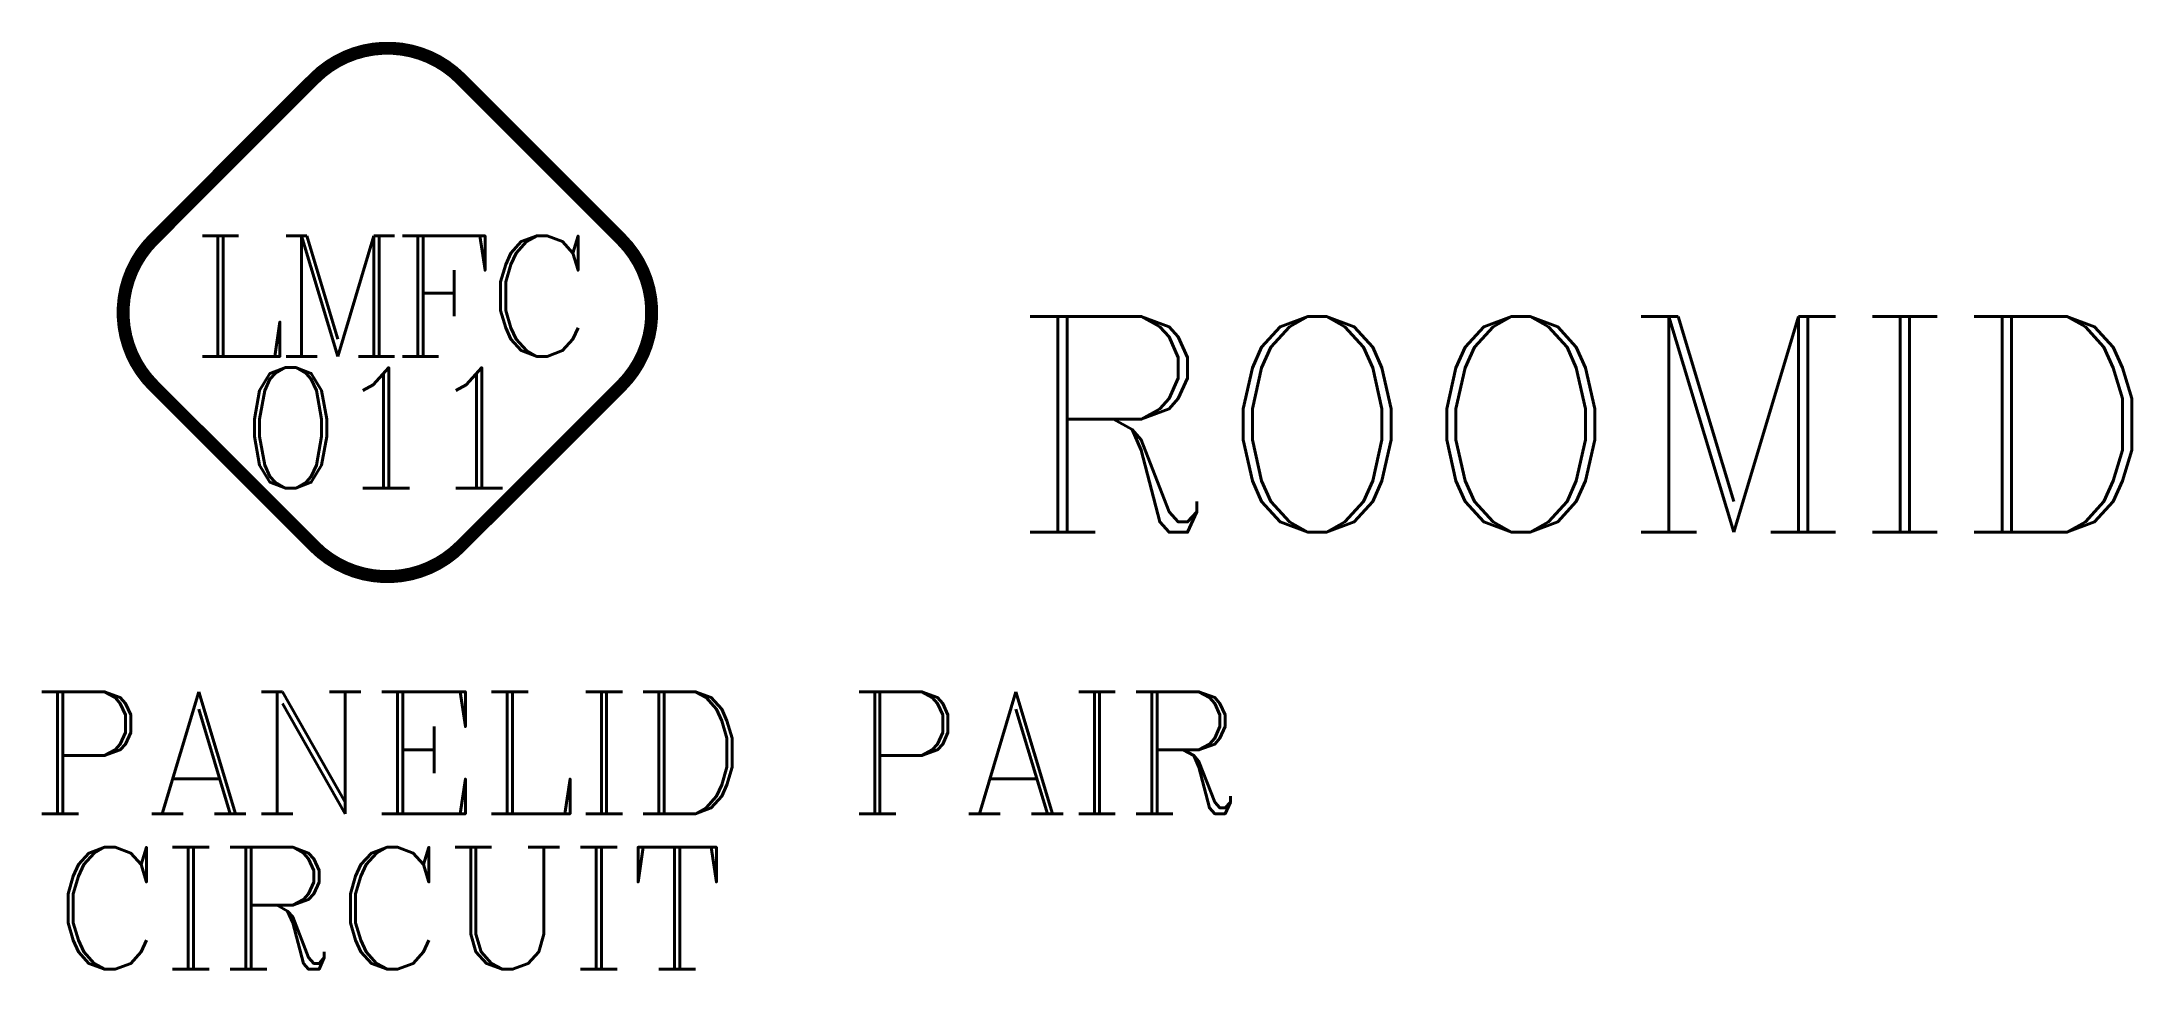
# Model space of a CAD drawing. Header units: inches. Extents: x -17 to 86, y -33 to 13.
import ezdxf
from ezdxf.enums import TextEntityAlignment as Align

# ---------------------------------------------------------------- set-up
doc = ezdxf.new("R2010")
doc.units = ezdxf.units.IN
doc.header["$LTSCALE"] = 48
doc.header["$MEASUREMENT"] = 0
doc.styles.add('ROMANC', font='COMPLEX.SHX')
doc.styles.add('WSNotes', font='complex.shx', dxfattribs={"height": 18})

msp = doc.modelspace()

# ---------------------------------------------------------------- texts
at = {"style": 'WSNotes', "flags": 1}
msp.add_attdef('ROOMID', (30.7, -11.24), '', height=10.62, dxfattribs=at)
at = {"style": 'ROMANC'}
for tag, p in [('PANELID', (0.11, -19.09)), ('CIRCUIT', (0.11, -26.74))]:
    msp.add_attdef(tag, text='', height=6, dxfattribs=at).set_placement(p, align=Align.TOP_CENTER)
msp.add_attdef('PAIR', (22.68, -25.09), '', height=6, dxfattribs=at)

# ---------------------------------------------------------------- wipeouts: each hides what was drawn before it
msp.add_wipeout([(-2.37, -13.16), (-12.73, -2.8), (-12.73, 1.95), (-7.09, 7.59), (-2.37, 12.3), (2.37, 12.3), (12.73, 1.95), (12.73, -2.8), (2.37, -13.16)])

# ---------------------------------------------------------------- next in the draw order: linework, layer by layer
msp.add_line((-7.09, 7.59), (-7.09, 7.59))
at = {"linetype": 'Continuous', "const_width": 0.635}
msp.add_lwpolyline([(-7.09, 7.59), (-3.59, 11.09, -0.414214), (3.59, 11.09), (11.51, 3.16, -0.414214), (11.51, -4.02), (3.59, -11.94, -0.414214), (-3.59, -11.94), (-11.51, -4.02, -0.414214), (-11.51, 3.16), (-7.09, 7.59)], format="xyb", dxfattribs=at)

# ---------------------------------------------------------------- next in the draw order: texts
at = {"char_height": 5.9272, "width": 0.0524, "attachment_point": 2, "style": 'WSNotes'}
for s, insert in [('{\\T0.9;LMFC}', (0, 3.34)), ('{\\T0.9;011}', (-0.44, -3.14))]:
    msp.add_mtext(s, dxfattribs=dict(at, insert=insert))

doc.saveas('drawing.dxf')
